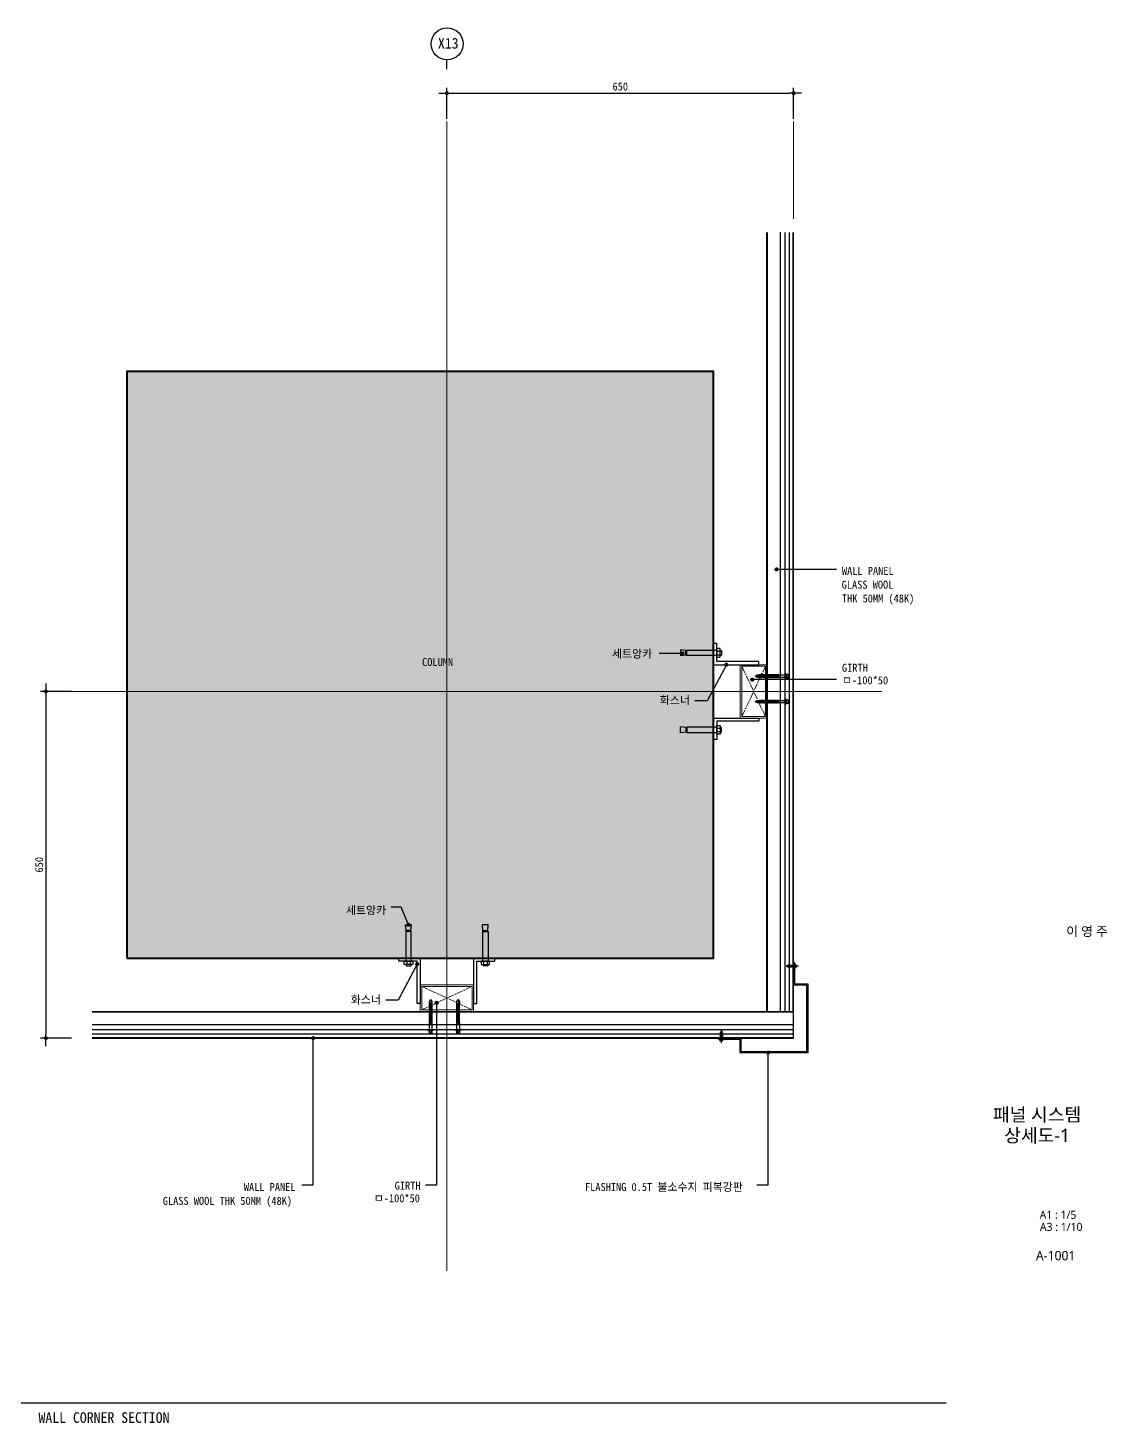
# Model space of a CAD drawing. Header units: millimetres. Extents: x 37538 to 66474, y -29175 to -20683.
# Drawn here: x 39490 to 41513, y -23422 to -20806 of the extents above; entities that cross this region are included whole.
import ezdxf
from ezdxf.enums import TextEntityAlignment as Align

# ---------------------------------------------------------------- set-up
doc = ezdxf.new("R2010")
doc.units = ezdxf.units.MM
doc.header["$MEASUREMENT"] = 0
doc.linetypes.add('ACAD_ISO10W100', pattern=[18, 12, -3, 0, -3])
doc.linetypes.add('CEN', pattern=[62, 60, -1, 0, -1])
doc.layers.get('0').update_dxf_attribs({"linetype": 'CONTINUOUS'})
for name, color, linetype in [('1F_PLAN$0$1F_PLAN$0$AA-STEL-1', 7, 'CONTINUOUS'), ('A-DIM', 7, 'CONTINUOUS'), ('A-SYM1', 7, 'CONTINUOUS'), ('AA-부자재', 11, 'CONTINUOUS'), ('SCREW', 6, 'CONTINUOUS'), ('~부자재', 11, 'CONTINUOUS'), ('면적용', 30, 'CONTINUOUS'), ('일람표BOX', 7, 'CONTINUOUS')]:
    doc.layers.add(name, color=color, linetype=linetype)
for name, color, linetype, lineweight in [('A-AXIS-BUBL', 7, 'CONTINUOUS', 25), ('A-BORD-TEXT', 3, 'CONTINUOUS', 25), ('A-CLXM-CONC', 2, 'CONTINUOUS', 40), ('A-CNTL', 1, 'CEN', 15), ('A-DIMS', 7, 'CONTINUOUS', 25), ('A-MKXS-LEAD', 7, 'CONTINUOUS', 25), ('A-MKXS-TEXT1', 3, 'CONTINUOUS', 25), ('A-SECT-LIN2', 6, 'CONTINUOUS', 20), ('A-SECT-LIN3', 255, 'CONTINUOUS', 18), ('A-WAXM-PANL', 6, 'CONTINUOUS', 20), ('A-XXXX-OPEN', 1, 'ACAD_ISO10W100', 15), ('A-XXXX-TXT2', 3, 'CONTINUOUS', 25), ('XR-평면도$0$A-CLXM-CONC', 2, 'CONTINUOUS', 40)]:
    doc.layers.add(name, color=color, linetype=linetype, lineweight=lineweight)
doc.styles.add('HY울릉도L', font='H2GTRE.TTF')
doc.styles.add('돋움', font='')
doc.styles.add('돋움체', font='')
doc.styles.add('맑은고딕', font='malgun.ttf')
doc.styles.get('돋움').set_extended_font_data('DotumChe')
doc.styles.get('돋움체').set_extended_font_data('DotumChe')
doc.linetypes.add('BATTING', pattern='A,0.00254,-2.54,[134,ltypeshp.shx,S=2.54,R=0,X=-2.54,Y=0],-5.08,[134,ltypeshp.shx,S=2.54,R=180,X=2.54,Y=0],-2.54', length=10.16254)
doc.dimstyles.new('CDIM', dxfattribs={"dimtxt": 3, "dimasz": 1.5, "dimexe": 2, "dimexo": 1, "dimgap": 1, "dimtad": 1, "dimdec": 0, "dimrnd": 0.5, "dimzin": 0, "dimdsep": 32, "dimlunit": 6, "dimtxsty": 'HY울릉도L', "dimblk1": '_CIDOT', "dimblk2": '_CIDOT', "dimsah": 1, "dimcen": 5.5, "dimclrd": 2, "dimclre": 2, "dimclrt": 7, "dimadec": 0, "dimazin": 0, "dimtfac": 1, "dimtdec": 0, "dimtix": 1, "dimtmove": 2, "dimatfit": 1, "dimldrblk": '_CIDOT', "dimfxl": 1, "dimtolj": 1, "dimtzin": 0, "dimlwd": -1, "dimarcsym": 0})

# ---------------------------------------------------------------- blocks, each defined once
blk = doc.blocks.new('COL_PC2_3F(210330)')
at = {"layer": 'A-CLXM-CONC'}
blk.add_lwpolyline([(0, 0), (1100, 0), (1100, 1100), (0, 1100)], close=True, dxfattribs=at)
blk = doc.blocks.new('_CIDOT')
at = {"color": 0, "linetype": 'ByBlock'}
blk.add_line((2, 0), (-1, 0), dxfattribs=at)
at = {"color": 0, "linetype": 'ByBlock', "const_width": 0.5}
blk.add_lwpolyline([(-0.25, 0, 1), (0.25, 0, 1)], format="xyb", close=True, dxfattribs=at)
blk = doc.blocks.new('*D118')
at = {"layer": 'A-DIMS', "lineweight": -2, "transparency": 16777216}
for p, q in [((40275.7, -20976.4), (40275.7, -20918.5)), ((40925.7, -20976.4), (40925.7, -20918.5))]:
    blk.add_line(p, q, dxfattribs=at)
at = {"layer": 'A-DIMS', "transparency": 16777216}
blk.add_line((40283.2, -20928.5), (40918.2, -20928.5), dxfattribs=at)
at = {"layer": 'A-DIMS', "transparency": 16777216, "xscale": 7.5, "yscale": 7.5, "zscale": 7.5, "rotation": 180}
blk.add_blockref('_CIDOT', (40275.7, -20928.5), dxfattribs=at)
at = {"layer": 'A-DIMS', "transparency": 16777216, "xscale": 7.5, "yscale": 7.5, "zscale": 7.5}
blk.add_blockref('_CIDOT', (40925.7, -20928.5), dxfattribs=at)
at = {"layer": 'A-DIMS', "color": 3, "transparency": 16777216, "insert": (40600.7, -20916), "char_height": 15, "attachment_point": 5, "style": '돋움체'}
blk.add_mtext('\\A1;650', dxfattribs=at)
blk = doc.blocks.new('*D119')
at = {"layer": 'A-DIMS', "lineweight": -2, "transparency": 16777216}
for p, q in [((39571.8, -22049.9), (39513.9, -22049.9)), ((39571.8, -22699.9), (39513.9, -22699.9))]:
    blk.add_line(p, q, dxfattribs=at)
at = {"layer": 'A-DIMS', "transparency": 16777216}
blk.add_line((39523.9, -22057.4), (39523.9, -22692.4), dxfattribs=at)
at = {"layer": 'A-DIMS', "transparency": 16777216, "xscale": 7.5, "yscale": 7.5, "zscale": 7.5}
for p, rotation in [((39523.9, -22049.9), 90), ((39523.9, -22699.9), 270)]:
    blk.add_blockref('_CIDOT', p, dxfattribs=dict(at, rotation=rotation))
at = {"layer": 'A-DIMS', "color": 3, "transparency": 16777216, "insert": (39511.3, -22374.9), "char_height": 15, "attachment_point": 5, "rotation": 90, "style": '돋움체'}
blk.add_mtext('\\A1;650', dxfattribs=at)
blk = doc.blocks.new('DFDFADF')
at = {"layer": 'A-DIM', "color": 2}
for p, q in [((170413, -7656), (170413, -7614)), ((170415, -7614), (170413, -7614)), ((170415, -7654), (170415, -7614)), ((170438, -7656), (170413, -7656)), ((170440, -7654), (170415, -7654)), ((170438, -7780), (170438, -7656)), ((170440, -7782), (170440, -7654)), ((170272, -7755), (170314, -7755)), ((170272, -7757), (170272, -7755)), ((170272, -7757), (170312, -7757)), ((170312, -7757), (170312, -7782)), ((170314, -7755), (170314, -7780)), ((170312, -7782), (170440, -7782)), ((170314, -7780), (170438, -7780))]:
    blk.add_line(p, q, dxfattribs=at)
blk = doc.blocks.new('FSDAFADADF')
at = {"layer": 'A-SYM1'}
for p, q in [((1705453.5, 469572), (1705452.5, 469582.4)), ((1705463.5, 469582.4), (1705452.5, 469582.4)), ((1705462.5, 469572), (1705463.5, 469582.4)), ((1705453, 469514), (1705453, 469570)), ((1705453, 469570), (1705463, 469570)), ((1705453.5, 469572), (1705462.5, 469572)), ((1705454, 469570), (1705454, 469572)), ((1705462, 469570), (1705462, 469572)), ((1705463, 469570), (1705463, 469514)), ((1705466, 469514), (1705450, 469514)), ((1705450, 469514), (1705450, 469508)), ((1705450, 469508), (1705466, 469508)), ((1705463, 469514), (1705453, 469514)), ((1705453.7, 469508), (1705453.7, 469505.3)), ((1705462.3, 469505.3), (1705453.7, 469505.3)), ((1705454.7, 469514), (1705454.7, 469508)), ((1705461.3, 469514), (1705461.3, 469508)), ((1705462.3, 469508), (1705462.3, 469505.3)), ((1705466, 469508), (1705466, 469514))]:
    blk.add_line(p, q, dxfattribs=at)
blk = doc.blocks.new('ASDFADADS')
at = {"layer": 'A-SYM1', "color": 4}
for p, q in [((1706806.5, 469268.8), (1706802.5, 469268.8)), ((1706802.5, 469268.8), (1706802.5, 469256.8)), ((1706804.5, 469271.6), (1706803, 469269.8)), ((1706803, 469268.8), (1706803, 469269.8)), ((1706804.5, 469249.9), (1706804.5, 469273)), ((1706804.5, 469271.6), (1706806, 469269.8)), ((1706806, 469268.8), (1706806, 469269.8)), ((1706806.5, 469256.8), (1706806.5, 469268.8)), ((1706808.5, 469256.8), (1706800.5, 469256.8)), ((1706800.5, 469256.8), (1706800.5, 469255.8)), ((1706800.5, 469255.8), (1706808.5, 469255.8)), ((1706802.5, 469256.8), (1706806.5, 469256.8)), ((1706808.5, 469255.8), (1706808.5, 469256.8))]:
    blk.add_line(p, q, dxfattribs=at)
for centre, start, end in [((1706804.4, 469256), 184.1728, 273.6201), ((1706804.7, 469256), 266.3799, 355.8272)]:
    blk.add_arc(centre, 2.75, start, end, dxfattribs=at)
blk = doc.blocks.new('볼트75-1')
at = {"layer": 'AA-부자재'}
for p, q in [((186.7, 1544.6), (183.7, 1543.5)), ((183.7, 1543.5), (183.7, 1542.5)), ((199.7, 1543.5), (183.7, 1543.5)), ((199.7, 1542.5), (183.7, 1542.5)), ((189.2, 1551.6), (189.2, 1545.6)), ((194.2, 1545.6), (194.2, 1551.6)), ((196.7, 1544.6), (199.7, 1543.5)), ((199.7, 1543.5), (199.7, 1542.5)), ((195.5, 1525), (188.2, 1527.5)), ((188.7, 1525.8), (188.2, 1525.5)), ((188.2, 1525.5), (188.7, 1524.8)), ((195.5, 1523), (188.2, 1525.5)), ((188.7, 1523.8), (188.2, 1523.5)), ((188.2, 1523.5), (188.7, 1522.8)), ((195.5, 1521), (188.2, 1523.5)), ((188.7, 1521.8), (188.2, 1521.5)), ((188.2, 1521.5), (188.7, 1520.8)), ((195.5, 1519), (188.2, 1521.5)), ((188.7, 1519.8), (188.2, 1519.5)), ((188.2, 1519.5), (188.7, 1518.8)), ((195.5, 1517), (188.2, 1519.5)), ((188.7, 1517.8), (188.2, 1517.5)), ((188.2, 1517.5), (188.7, 1516.8)), ((195.5, 1515), (188.2, 1517.5)), ((188.7, 1515.8), (188.2, 1515.5)), ((188.2, 1515.5), (188.7, 1514.8)), ((195.5, 1513), (188.2, 1515.5)), ((188.7, 1513.8), (188.2, 1513.5)), ((188.2, 1513.5), (188.7, 1512.8)), ((195.5, 1511), (188.2, 1513.5)), ((188.7, 1511.8), (188.2, 1511.5)), ((188.2, 1511.5), (188.7, 1510.8)), ((195.5, 1509), (188.2, 1511.5)), ((188.7, 1509.8), (188.2, 1509.5)), ((188.2, 1509.5), (188.7, 1508.8)), ((195.5, 1507), (188.2, 1509.5)), ((188.7, 1507.8), (188.2, 1507.5)), ((188.2, 1507.5), (188.7, 1506.8)), ((195.5, 1505), (188.2, 1507.5)), ((188.7, 1505.8), (188.2, 1505.5)), ((188.2, 1505.5), (188.7, 1504.8)), ((195.5, 1503), (188.2, 1505.5)), ((188.7, 1503.8), (188.2, 1503.5)), ((195.5, 1501), (188.2, 1503.5)), ((188.2, 1503.5), (188.7, 1502.8)), ((188.7, 1501.8), (188.2, 1501.5)), ((195.5, 1499), (188.2, 1501.5)), ((188.2, 1501.5), (188.7, 1500.8)), ((188.7, 1499.8), (188.2, 1499.5)), ((194.7, 1525.8), (188.7, 1527.8)), ((188.7, 1526.8), (188.7, 1525.8)), ((194.7, 1523.8), (188.7, 1525.8)), ((188.7, 1524.8), (188.7, 1523.8)), ((194.7, 1522.7), (188.7, 1524.8)), ((194.7, 1521.8), (188.7, 1523.8)), ((188.7, 1522.8), (188.7, 1521.8)), ((194.7, 1520.7), (188.7, 1522.8)), ((194.7, 1519.8), (188.7, 1521.8)), ((188.7, 1520.8), (188.7, 1519.8)), ((194.7, 1518.7), (188.7, 1520.8)), ((194.7, 1517.8), (188.7, 1519.8)), ((188.7, 1518.8), (188.7, 1517.8)), ((194.7, 1516.7), (188.7, 1518.8)), ((194.7, 1515.8), (188.7, 1517.8)), ((188.7, 1516.8), (188.7, 1515.8)), ((194.7, 1514.7), (188.7, 1516.8)), ((194.7, 1513.8), (188.7, 1515.8)), ((194.7, 1512.7), (188.7, 1514.8)), ((188.7, 1514.8), (188.7, 1513.8)), ((194.7, 1511.8), (188.7, 1513.8)), ((188.7, 1512.8), (188.7, 1511.8)), ((194.7, 1510.7), (188.7, 1512.8)), ((194.7, 1509.8), (188.7, 1511.8)), ((188.7, 1510.8), (188.7, 1509.8)), ((194.7, 1508.7), (188.7, 1510.8)), ((194.7, 1507.8), (188.7, 1509.8)), ((188.7, 1508.8), (188.7, 1507.8)), ((194.7, 1506.7), (188.7, 1508.8)), ((194.7, 1505.8), (188.7, 1507.8)), ((188.7, 1506.8), (188.7, 1505.8)), ((194.7, 1504.7), (188.7, 1506.8)), ((194.7, 1503.8), (188.7, 1505.8)), ((194.7, 1502.7), (188.7, 1504.8)), ((188.7, 1504.8), (188.7, 1503.8)), ((194.7, 1501.8), (188.7, 1503.8)), ((194.7, 1500.7), (188.7, 1502.8)), ((188.7, 1502.8), (188.7, 1501.8)), ((194.7, 1499.8), (188.7, 1501.8)), ((194.7, 1498.7), (188.7, 1500.8)), ((188.7, 1500.8), (188.7, 1499.8)), ((194.7, 1497.8), (188.7, 1499.8)), ((194.7, 1524.7), (194.7, 1523.8)), ((194.7, 1523.8), (195.5, 1523)), ((195.5, 1523), (194.7, 1522.7)), ((194.7, 1522.7), (194.7, 1521.8)), ((194.7, 1521.8), (195.5, 1521)), ((195.5, 1521), (194.7, 1520.7)), ((194.7, 1520.7), (194.7, 1519.8)), ((194.7, 1519.8), (195.5, 1519)), ((195.5, 1519), (194.7, 1518.7)), ((194.7, 1518.7), (194.7, 1517.8)), ((194.7, 1517.8), (195.5, 1517)), ((195.5, 1517), (194.7, 1516.7)), ((194.7, 1516.7), (194.7, 1515.8)), ((194.7, 1515.8), (195.5, 1515)), ((195.5, 1515), (194.7, 1514.7)), ((194.7, 1514.7), (194.7, 1513.8)), ((194.7, 1513.8), (195.5, 1513)), ((195.5, 1513), (194.7, 1512.7)), ((194.7, 1512.7), (194.7, 1511.8)), ((194.7, 1511.8), (195.5, 1511)), ((195.5, 1511), (194.7, 1510.7)), ((194.7, 1510.7), (194.7, 1509.8)), ((194.7, 1509.8), (195.5, 1509)), ((195.5, 1509), (194.7, 1508.7)), ((194.7, 1508.7), (194.7, 1507.8)), ((194.7, 1507.8), (195.5, 1507)), ((195.5, 1507), (194.7, 1506.7)), ((194.7, 1506.7), (194.7, 1505.8)), ((194.7, 1505.8), (195.5, 1505)), ((195.5, 1505), (194.7, 1504.7)), ((194.7, 1504.7), (194.7, 1503.8)), ((194.7, 1503.8), (195.5, 1503)), ((195.5, 1503), (194.7, 1502.7)), ((194.7, 1502.7), (194.7, 1501.8)), ((194.7, 1501.8), (195.5, 1501)), ((195.5, 1501), (194.7, 1500.7)), ((194.7, 1500.7), (194.7, 1499.8)), ((194.7, 1499.8), (195.5, 1499)), ((195.5, 1497), (188.2, 1499.5)), ((188.2, 1499.5), (188.7, 1498.8)), ((188.7, 1497.8), (188.2, 1497.5)), ((188.2, 1497.5), (188.7, 1496.8)), ((195.5, 1495), (188.2, 1497.5)), ((188.7, 1495.8), (188.2, 1495.5)), ((188.2, 1495.5), (188.7, 1494.8)), ((195.5, 1493), (188.2, 1495.5)), ((188.7, 1493.8), (188.2, 1493.5)), ((188.2, 1493.5), (188.7, 1492.8)), ((195.5, 1491), (188.2, 1493.5)), ((188.7, 1491.8), (188.2, 1491.5)), ((188.2, 1491.5), (188.7, 1490.8)), ((195.5, 1489), (188.2, 1491.5)), ((188.7, 1489.8), (188.2, 1489.5)), ((195.5, 1487), (188.2, 1489.5)), ((188.2, 1489.5), (188.7, 1488.8)), ((188.7, 1487.8), (188.2, 1487.5)), ((188.2, 1487.5), (188.7, 1486.8)), ((195.5, 1485), (188.2, 1487.5)), ((188.7, 1485.8), (188.2, 1485.5)), ((188.2, 1485.5), (188.7, 1484.8)), ((195.5, 1483), (188.2, 1485.5)), ((188.7, 1483.8), (188.2, 1483.5)), ((188.2, 1483.5), (188.7, 1482.8)), ((195.5, 1481), (188.2, 1483.5)), ((188.7, 1481.8), (188.2, 1481.5)), ((188.2, 1481.5), (188.7, 1480.8)), ((195.5, 1479), (188.2, 1481.5)), ((194.7, 1496.7), (188.7, 1498.8)), ((188.7, 1498.8), (188.7, 1497.8)), ((194.7, 1495.8), (188.7, 1497.8)), ((188.7, 1496.8), (188.7, 1495.8)), ((194.7, 1494.7), (188.7, 1496.8)), ((194.7, 1493.8), (188.7, 1495.8)), ((188.7, 1494.8), (188.7, 1493.8)), ((194.7, 1492.7), (188.7, 1494.8)), ((194.7, 1491.8), (188.7, 1493.8)), ((188.7, 1492.8), (188.7, 1491.8)), ((194.7, 1490.7), (188.7, 1492.8)), ((194.7, 1489.8), (188.7, 1491.8)), ((194.7, 1488.7), (188.7, 1490.8)), ((188.7, 1490.8), (188.7, 1489.8)), ((194.7, 1487.8), (188.7, 1489.8)), ((188.7, 1488.8), (188.7, 1487.8)), ((194.7, 1486.7), (188.7, 1488.8)), ((194.7, 1485.8), (188.7, 1487.8)), ((188.7, 1486.8), (188.7, 1485.8)), ((194.7, 1484.7), (188.7, 1486.8)), ((194.7, 1483.8), (188.7, 1485.8)), ((188.7, 1484.8), (188.7, 1483.8)), ((194.7, 1482.7), (188.7, 1484.8)), ((194.7, 1481.8), (188.7, 1483.8)), ((188.7, 1482.8), (188.7, 1481.8)), ((194.7, 1480.7), (188.7, 1482.8)), ((194.7, 1479.8), (188.7, 1481.8)), ((194.7, 1478.7), (188.7, 1480.8)), ((188.7, 1480.8), (188.7, 1478.5)), ((195.5, 1499), (194.7, 1498.7)), ((194.7, 1498.7), (194.7, 1497.8)), ((194.7, 1497.8), (195.5, 1497)), ((195.5, 1497), (194.7, 1496.7)), ((194.7, 1496.7), (194.7, 1495.8)), ((194.7, 1495.8), (195.5, 1495)), ((195.5, 1495), (194.7, 1494.7)), ((194.7, 1494.7), (194.7, 1493.8)), ((194.7, 1493.8), (195.5, 1493)), ((195.5, 1493), (194.7, 1492.7)), ((194.7, 1492.7), (194.7, 1491.8)), ((194.7, 1491.8), (195.5, 1491)), ((195.5, 1491), (194.7, 1490.7)), ((194.7, 1490.7), (194.7, 1489.8)), ((194.7, 1489.8), (195.5, 1489)), ((195.5, 1489), (194.7, 1488.7)), ((194.7, 1488.7), (194.7, 1487.8)), ((194.7, 1487.8), (195.5, 1487)), ((195.5, 1487), (194.7, 1486.7)), ((194.7, 1486.7), (194.7, 1485.8)), ((194.7, 1485.8), (195.5, 1485)), ((195.5, 1485), (194.7, 1484.7)), ((194.7, 1484.7), (194.7, 1483.8)), ((194.7, 1483.8), (195.5, 1483)), ((195.5, 1483), (194.7, 1482.7)), ((194.7, 1482.7), (194.7, 1481.8)), ((194.7, 1481.8), (195.5, 1481)), ((195.5, 1481), (194.7, 1480.7)), ((194.7, 1480.7), (194.7, 1479.8)), ((194.7, 1479.8), (195.5, 1479)), ((195.5, 1479), (194.7, 1478.7)), ((194.7, 1478.7), (194.7, 1477.5))]:
    blk.add_line(p, q, dxfattribs=at)
blk.add_lwpolyline([(196.7, 1545.6), (196.7, 1544.6), (186.7, 1544.6), (186.7, 1545.6)], close=True, dxfattribs=at)
for points in [[(195.7, 1545.6), (195.7, 1551.6), (187.7, 1551.6), (187.7, 1545.6)], [(194.7, 1542.5), (194.7, 1525.8), (195.5, 1525), (194.7, 1524.7), (188.7, 1526.8), (188.2, 1527.5), (188.7, 1527.8), (188.7, 1542.5)], [(191.7, 1467.5), (190.7, 1476.5), (188.7, 1478.5), (190.7, 1479.5), (194.7, 1477.5)], [(194.7, 1477.5), (194.7, 1472.5), (191.7, 1467.5), (188.7, 1472.5), (188.7, 1478.5)]]:
    blk.add_lwpolyline(points, dxfattribs=at)
at = {"layer": 'SCREW', "color": 7}
blk.add_solid([(199.7, 1543.5), (183.7, 1543.5), (199.7, 1542.5), (183.7, 1542.5)], dxfattribs=at)

msp = doc.modelspace()

# ---------------------------------------------------------------- hatches: boundary and pattern name
at = {"layer": 'A-DIM'}
h = msp.add_hatch(color=253, dxfattribs=at)
h.dxf.hatch_style = 1
h.paths.add_polyline_path([(40775.7, -21449.9), (39675.7, -21449.9), (39675.7, -22549.9), (40775.7, -22549.9)])
at = {"layer": 'A-MKXS-LEAD'}
h = msp.add_hatch(color=256, dxfattribs=at)
h.dxf.hatch_style = 1
h.paths.add_polyline_path([(40896.1, -21821.1, 1), (40890.8, -21821.1, 1)])
h = msp.add_hatch(color=256, dxfattribs=at)
h.dxf.hatch_style = 1
h.paths.add_polyline_path([(40720, -21978.5, 1), (40714.7, -21978.5, 1)])
h = msp.add_hatch(color=256, dxfattribs=at)
h.dxf.hatch_style = 1
h.paths.add_polyline_path([(40801.9, -21999.8, 1), (40796.7, -21999.8, 1)])
h = msp.add_hatch(color=256, dxfattribs=at)
h.dxf.hatch_style = 1
h.paths.add_polyline_path([(40850.8, -22027.7, 1), (40845.5, -22027.7, 1)])
h = msp.add_hatch(color=256, dxfattribs=at)
h.dxf.hatch_style = 1
h.paths.add_polyline_path([(40206.1, -22487.5, 1), (40200.8, -22487.5, 1)])
h = msp.add_hatch(color=256, dxfattribs=at)
h.dxf.hatch_style = 1
h.paths.add_polyline_path([(40222.6, -22561.4, 1), (40217.4, -22561.4, 1)])
h = msp.add_hatch(color=256, dxfattribs=at)
h.dxf.hatch_style = 1
h.paths.add_polyline_path([(40259.2, -22633.7, 1), (40253.9, -22633.7, 1)])
h = msp.add_hatch(color=256, dxfattribs=at)
h.dxf.hatch_style = 1
h.paths.add_polyline_path([(40027.4, -22699.8, 1), (40022.2, -22699.8, 1)])
h = msp.add_hatch(color=256, dxfattribs=at)
h.dxf.hatch_style = 1
h.paths.add_polyline_path([(40880.4, -22726.8, 1), (40875.1, -22726.8, 1)])

# ---------------------------------------------------------------- linework, layer by layer
at = {"layer": '1F_PLAN$0$1F_PLAN$0$AA-STEL-1'}
for points in [[(40781.7, -21959.9), (40775.7, -21959.9), (40775.7, -21999.9), (40860.7, -21999.9), (40860.7, -21993.9), (40781.7, -21993.9)], [(40781.7, -22139.9), (40775.7, -22139.9), (40775.7, -22099.9), (40860.7, -22099.9), (40860.7, -22105.9), (40781.7, -22105.9)], [(40185.7, -22555.9), (40185.7, -22549.9), (40225.7, -22549.9), (40225.7, -22634.9), (40219.7, -22634.9), (40219.7, -22555.9)], [(40365.7, -22555.9), (40365.7, -22549.9), (40325.7, -22549.9), (40325.7, -22634.9), (40331.7, -22634.9), (40331.7, -22555.9)]]:
    msp.add_lwpolyline(points, close=True, dxfattribs=at)
at = {"layer": 'A-AXIS-BUBL', "ltscale": 0.2}
msp.add_line((40275.7, -20883.5), (40275.7, -20866), dxfattribs=at)
msp.add_circle((40276, -20836), 30, dxfattribs=at)
at = {"layer": 'A-CNTL', "ltscale": 300}
for points in [[(40275.7, -20981.4), (40275.7, -23136.5)], [(40925.7, -20981.4), (40925.7, -21164)], [(39567.8, -22049.9), (41091.2, -22049.9)]]:
    msp.add_lwpolyline(points, dxfattribs=at)
at = {"layer": 'A-DIM', "color": 253, "linetype": 'BATTING', "ltscale": 0.045}
for points in [[(40900.5, -21189.1), (40900.5, -22649.9)], [(40925.7, -22675.1), (39610.9, -22675.1)]]:
    msp.add_lwpolyline(points, dxfattribs=at)
at = {"layer": 'A-MKXS-LEAD'}
for p, q in [((41006, -21821.1), (40893.6, -21821.1)), ((40673.3, -21978.5), (40717.4, -21978.5)), ((40799.5, -21999.9), (40763.3, -22067.6)), ((41006, -22027.8), (40848.3, -22027.8)), ((40763.3, -22067.6), (40740.6, -22067.6)), ((40190, -22454.6), (40171.3, -22454.6)), ((40203.6, -22487.5), (40190, -22454.6)), ((40220.2, -22561.4), (40184, -22629.1)), ((40184, -22629.1), (40161.3, -22629.1)), ((40256.7, -22975.1), (40256.7, -22631.1)), ((40024.9, -22975.1), (40024.9, -22699.9)), ((40877.9, -22975.1), (40877.9, -22726.9)), ((40003.6, -22975.1), (40024.9, -22975.1)), ((40235.3, -22975.1), (40256.7, -22975.1)), ((40856.5, -22975.1), (40877.9, -22975.1))]:
    msp.add_line(p, q, dxfattribs=at)
at = {"layer": 'A-MKXS-LEAD', "const_width": 3.75}
for points in [[(40891.8, -21821.1, 1), (40895.5, -21821.1, 1)], [(40797.6, -21999.9, 1), (40801.3, -21999.9, 1)], [(40846.4, -22027.8, 1), (40850.2, -22027.8, 1)], [(40201.6, -22487.5, 1), (40205.3, -22487.5, 1)], [(40218.1, -22561.4, 1), (40221.9, -22561.4, 1)], [(40254.7, -22633.7, 1), (40258.4, -22633.7, 1)], [(40023.1, -22699.9, 1), (40026.8, -22699.9, 1)], [(40876.1, -22726.9, 1), (40879.8, -22726.9, 1)]]:
    msp.add_lwpolyline(points, format="xyb", close=True, dxfattribs=at)
at = {"layer": 'A-MKXS-LEAD'}
for centre in [(40893.5, -21821.1), (40717.4, -21978.5), (40799.3, -21999.8), (40848.1, -22027.7), (40203.4, -22487.5), (40220, -22561.4), (40256.5, -22633.7), (40024.8, -22699.8), (40877.8, -22726.8)]:
    msp.add_circle(centre, 2.63, dxfattribs=at)
at = {"layer": 'A-SECT-LIN2'}
for points in [[(40875.7, -21999.9), (40875.7, -22099.9), (40825.7, -22099.9), (40825.7, -21999.9)], [(40225.7, -22649.9), (40325.7, -22649.9), (40325.7, -22599.9), (40225.7, -22599.9)]]:
    msp.add_lwpolyline(points, close=True, dxfattribs=at)
at = {"layer": 'A-SECT-LIN3'}
for points in [[(40872.7, -22002.9), (40872.7, -22096.9), (40828.7, -22096.9), (40828.7, -22002.9)], [(40228.7, -22646.9), (40322.7, -22646.9), (40322.7, -22602.9), (40228.7, -22602.9)]]:
    msp.add_lwpolyline(points, close=True, dxfattribs=at)
at = {"layer": 'A-WAXM-PANL'}
for p, q in [((40925.7, -22699.9), (40925.7, -21189.4)), ((39610.9, -22699.9), (40925.7, -22699.9))]:
    msp.add_line(p, q, dxfattribs=at)
msp.add_lwpolyline([(39610.9, -22649.9), (40875.7, -22649.9), (40875.7, -21189.4)], dxfattribs=at)
at = {"layer": 'A-XXXX-OPEN'}
for p, q in [((40872.7, -22096.9), (40828.7, -22002.9)), ((40872.7, -22002.9), (40828.7, -22096.9)), ((40322.7, -22646.9), (40228.7, -22602.9)), ((40228.7, -22646.9), (40322.7, -22602.9))]:
    msp.add_line(p, q, dxfattribs=at)
at = {"layer": '면적용', "color": 4}
for p, q in [((40875.7, -22649.9), (40875.7, -21189.4)), ((40876.7, -22649.9), (40876.7, -21189.4)), ((40909.7, -22649.9), (40909.7, -21189.4)), ((40917.7, -22649.9), (40917.7, -21189.4)), ((40924.7, -22649.9), (40924.7, -21189.4)), ((40925.7, -22699.9), (40925.7, -21189.4)), ((39610.9, -22649.9), (40925.7, -22649.9)), ((39610.9, -22650.9), (40925.7, -22650.9)), ((39610.9, -22683.9), (40925.7, -22683.9)), ((39610.9, -22691.9), (40925.7, -22691.9)), ((39610.9, -22698.9), (40925.7, -22698.9)), ((39610.9, -22699.9), (40925.7, -22699.9))]:
    msp.add_line(p, q, dxfattribs=at)
at = {"layer": '일람표BOX', "color": 6}
msp.add_line((37537.6, -23384), (41211.4, -23384), dxfattribs=at)

# ---------------------------------------------------------------- block references
at = {"layer": 'A-DIM'}
msp.add_blockref('DFDFADF', (-129487.3, -14944.9), dxfattribs=at)
at = {"layer": 'A-SYM1', "rotation": 90}
msp.add_blockref('FSDAFADADF', (510295.7, -1727435.8), dxfattribs=at)
at = {"layer": 'A-SYM1', "xscale": -1, "rotation": 90}
for name, p in [('FSDAFADADF', (510295.7, 1683336)), ('ASDFADADS', (510184.5, 1684239.5))]:
    msp.add_blockref(name, p, dxfattribs=at)
at = {"layer": 'A-SYM1', "xscale": -1}
for name, p in [('FSDAFADADF', (1745661.6, -492069.9)), ('ASDFADADS', (1747594.8, -491958.7))]:
    msp.add_blockref(name, p, dxfattribs=at)
at = {"layer": 'A-SYM1'}
msp.add_blockref('FSDAFADADF', (-1665110.2, -492069.9), dxfattribs=at)
at = {"layer": 'XR-평면도$0$A-CLXM-CONC'}
msp.add_blockref('COL_PC2_3F(210330)', (39675.7, -22549.9), dxfattribs=at)
at = {"layer": '~부자재', "xscale": 0.75, "yscale": 0.75, "zscale": 0.75}
for p, rotation in [((39752.8, -21877.6), 270), ((39752.8, -21925.4), 270), ((40388.9, -21527), 180), ((40440.6, -21527), 180)]:
    msp.add_blockref('볼트75-1', p, dxfattribs=dict(at, rotation=rotation))

# ---------------------------------------------------------------- texts
at = {"layer": 'A-BORD-TEXT', "style": '맑은고딕'}
for s, height, p in [('이 영 주', 17.5, (41514.5, -22508.5)), ('A1 : 1/5', 15, (41455.6, -23038.7)), ('A3 : 1/10', 15, (41467.1, -23061.3))]:
    msp.add_text(s, height=height, dxfattribs=at).set_placement(p, align=Align.RIGHT)
for s, p in [('패널 시스템', (41382, -22843.4)), ('상세도-1', (41382, -22882.4))]:
    msp.add_text(s, height=25, dxfattribs=at).set_placement(p, align=Align.MIDDLE_CENTER)
msp.add_text('A-1001', height=17.5, dxfattribs=at).set_placement((41379.8, -23116.5))
at = {"layer": 'A-MKXS-TEXT1', "style": '돋움체'}
for s, p in [('WALL PANEL', (41016.2, -21831.4)), ('GLASS WOOL ', (41015.7, -21857.4)), ('THK 50MM (48K) ', (41016.1, -21883.2)), ('세트앙카', (40585.1, -21986.9)), ('COLUMN', (40229.1, -22002.3)), ('GIRTH', (41016.2, -22013.1)), ('ㅁ-100*50', (41016.2, -22036.6)), ('화스너', (40674.7, -22073.9)), ('세트앙카', (40086.4, -22467.8)), ('화스너', (40095.5, -22635.4)), ('WALL PANEL', (39895, -22986.6)), ('ㅁ-100*50', (40138.4, -23007.7)), ('GIRTH', (40177.7, -22984.1)), ('FLASHING 0.5T 불소수지 피복강판', (40534.5, -22986.6)), ('GLASS WOOL THK 50MM (48K) ', (39743, -23012.6))]:
    msp.add_text(s, height=15, dxfattribs=at).set_placement(p)
at = {"layer": 'A-XXXX-TXT2', "ltscale": 0.2, "style": '돋움체'}
msp.add_text('X13', height=20, dxfattribs=at).set_placement((40278.2, -20834.9), align=Align.MIDDLE)
at = {"layer": 'A-XXXX-TXT2', "style": '돋움'}
msp.add_text('WALL CORNER SECTION', height=20, dxfattribs=at).set_placement((39510, -23411.4), align=Align.MIDDLE_LEFT)

# ---------------------------------------------------------------- dimensions: what is measured, and where the dimension line sits
at = {"layer": 'A-DIMS'}
for p1, p2, distance, picture, middle in [((40275.7, -20981.4), (40925.7, -20981.4), 52.9, '*D118', (40600.7, -20916)), ((39576.8, -22049.9), (39576.8, -22699.9), -52.9, '*D119', (39511.3, -22374.9))]:
    dim = msp.add_aligned_dim(p1=p1, p2=p2, distance=distance, dimstyle='CDIM', override={"dimscale": 5, "dimtxsty": '돋움체', "dimclrd": 256, "dimclre": 256, "dimclrt": 3}, dxfattribs=at)
    dim.commit()
    dim.dimension.update_dxf_attribs({"geometry": picture, "text_midpoint": middle})

doc.saveas('drawing.dxf')
